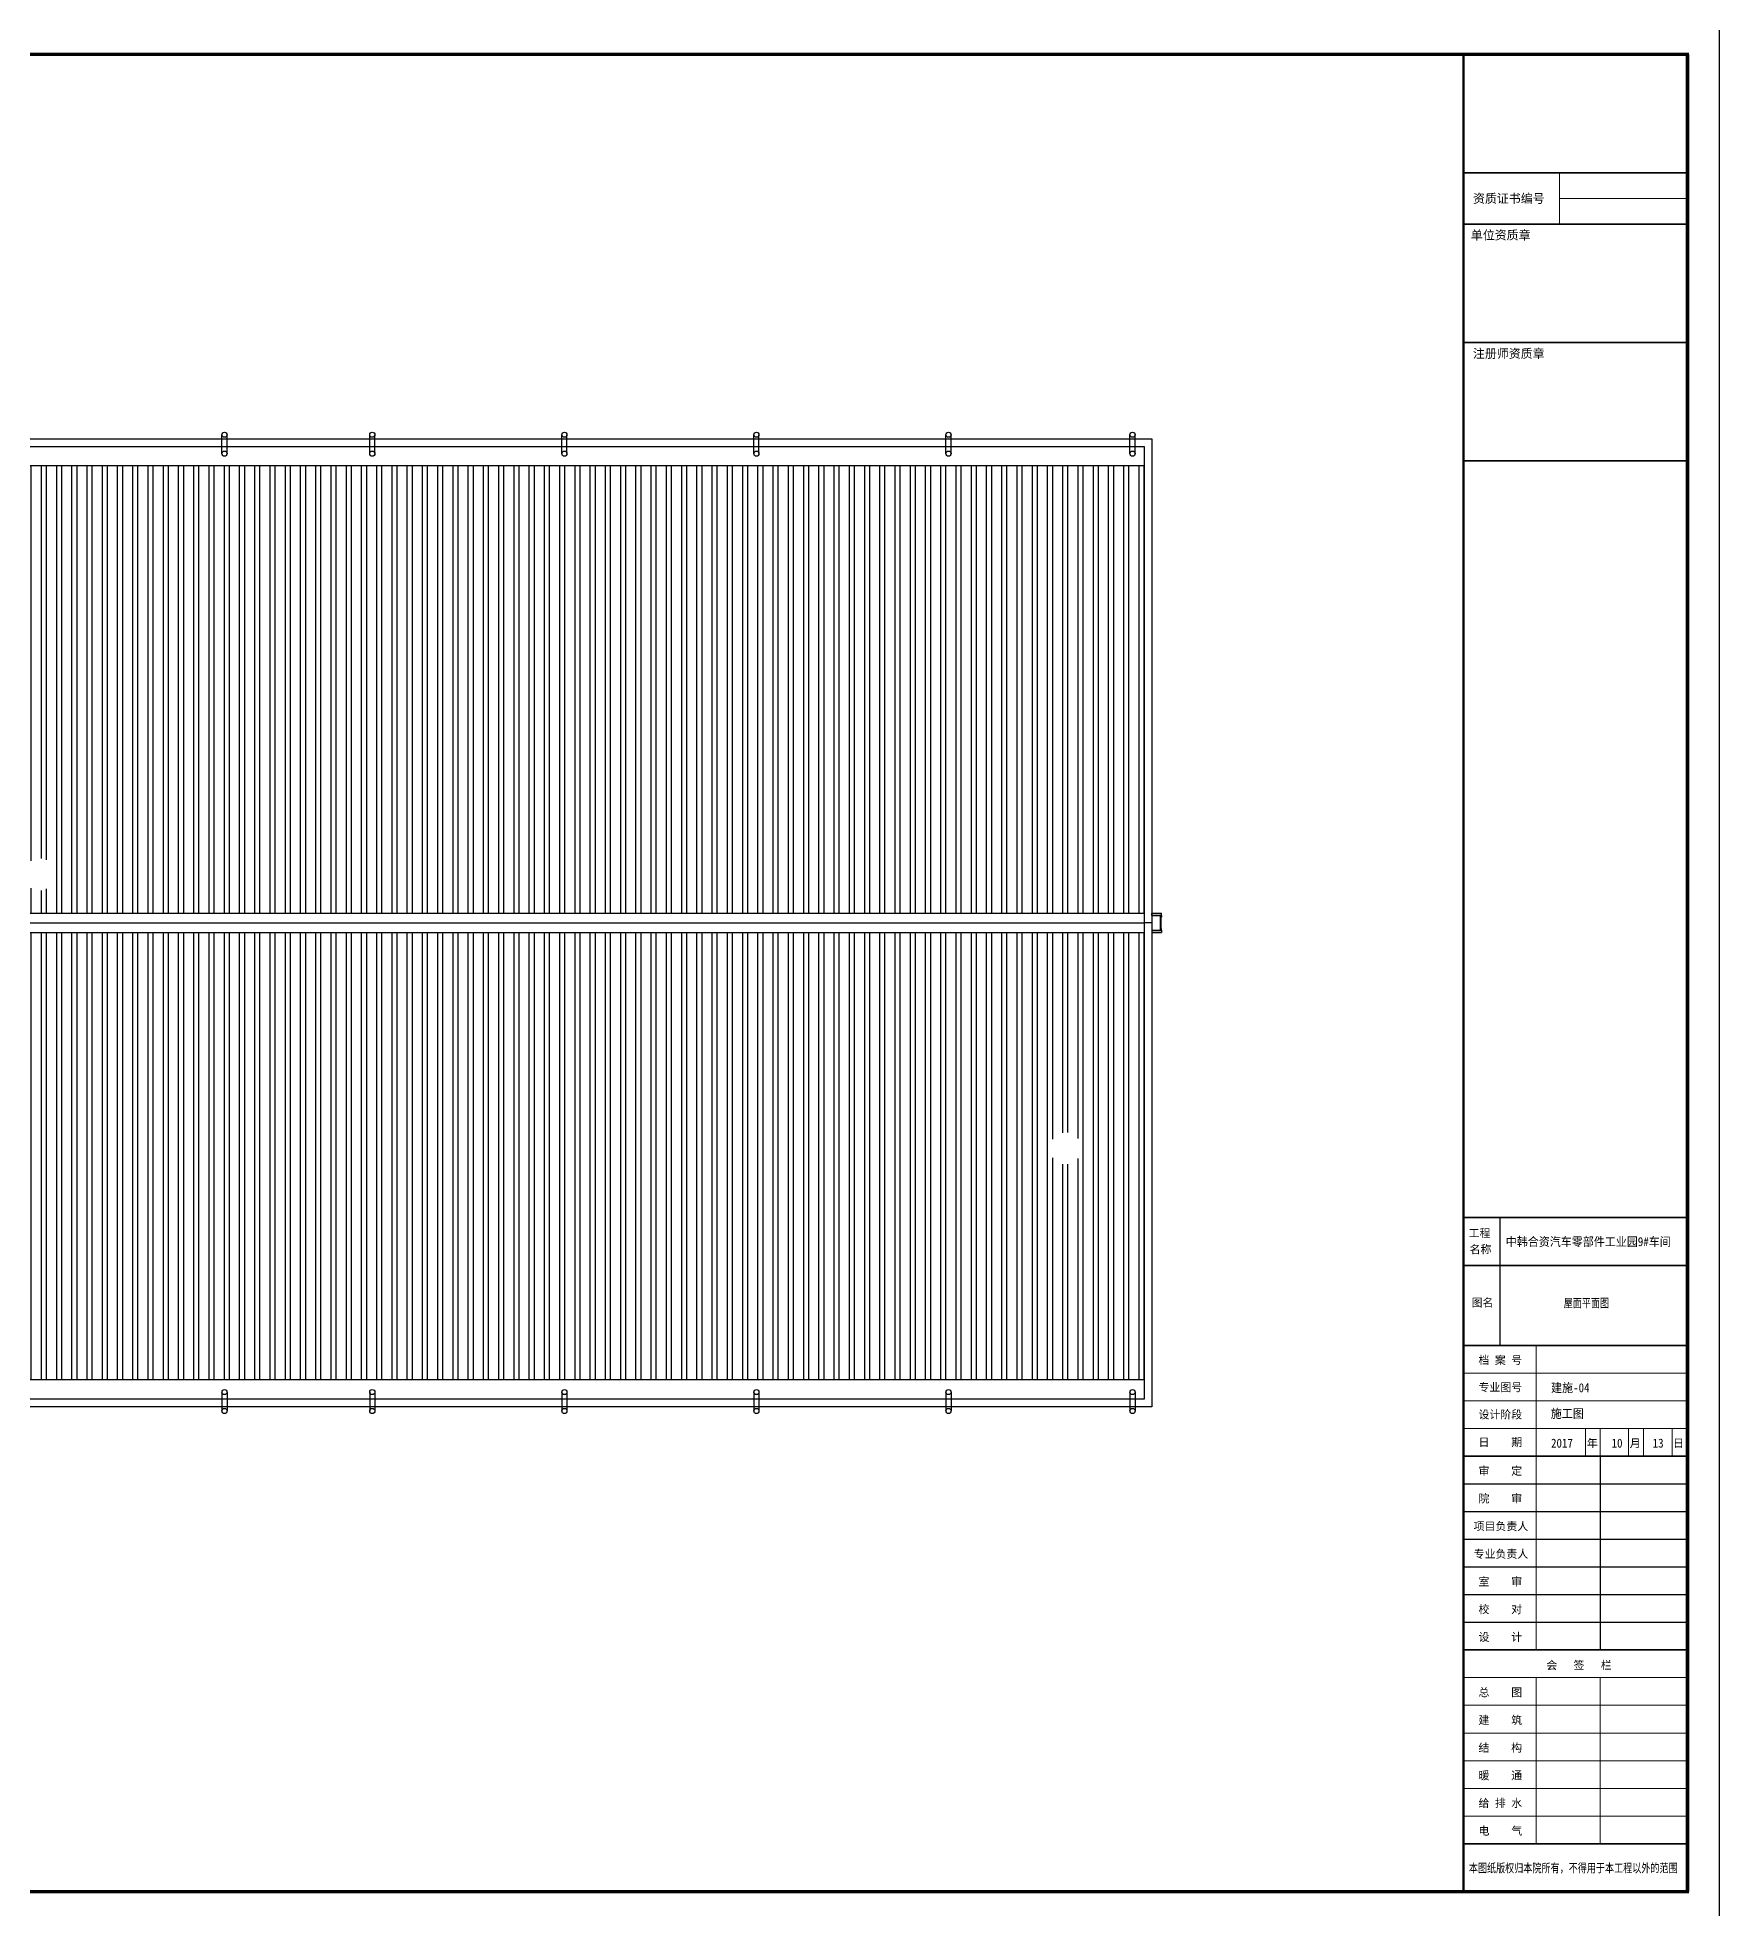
# Model space of a CAD drawing. Extents: x 3335981 to 3441081, y -1359715 to -1003315.
# Drawn here: x 3388531 to 3441081, y -1299845 to -1241385 of the extents above; entities that cross this region are included whole.
import ezdxf
from ezdxf.lldxf.tags import DXFTag

# ---------------------------------------------------------------- set-up
doc = ezdxf.new("R2010")
doc.units = 0
doc.header["$LTSCALE"] = 1000
doc.header["$MEASUREMENT"] = 0
doc.layers.get('0').update_dxf_attribs({"color": 2})
for name, color, linetype in [('10', 2, 'Continuous'), ('PUB_DIM', 3, 'Continuous'), ('PUB_TITLE', 4, 'Continuous')]:
    doc.layers.add(name, color=color, linetype=linetype)
doc.layers.add('图签', color=130, linetype='Continuous', lineweight=20)
doc.styles.add('图签字', font='SimSun.ttf', dxfattribs={"height": 250})
tags = doc.linetypes.add('DASH', pattern=[0.35, 0.25, -0.1]).pattern_tags.tags
tags[6:7] = [DXFTag(74, 4), DXFTag(75, 0), DXFTag(340, '0'), DXFTag(46, 1.0), DXFTag(50, 0.0), DXFTag(44, 0.0), DXFTag(45, 0.0)]
tags[4:5] = [DXFTag(74, 4), DXFTag(75, 0), DXFTag(340, '0'), DXFTag(46, 1.0), DXFTag(50, 0.0), DXFTag(44, 0.0), DXFTag(45, 0.0)]

# ---------------------------------------------------------------- blocks, each defined once
blk = doc.blocks.new('tq')
at = {"color": 4}
for p, q in [((3435159, -1158678), (3435159, -1162678)), ((3438297, -1166138), (3438297, -1172193)), ((3434022, -1167003), (3441022, -1167003)), ((3434022, -1167868), (3441022, -1167868)), ((3434022, -1168733), (3441022, -1168733)), ((3434022, -1169598), (3441022, -1169598)), ((3434022, -1170463), (3441022, -1170463)), ((3434022, -1171328), (3441022, -1171328))]:
    blk.add_line(p, q, dxfattribs=at)
at = {"color": 4, "const_width": 50}
blk.add_lwpolyline([(3441022, -1131344), (3434022, -1131344)], dxfattribs=at)
at = {"layer": '图签', "color": 4}
for p, q in [((3437020, -1126044), (3437020, -1127644)), ((3441022, -1126844), (3437020, -1126844)), ((3434022, -1163543), (3441022, -1163543)), ((3441022, -1164408), (3434022, -1164408)), ((3434022, -1165273), (3441022, -1165273)), ((3435791, -1165273), (3440546, -1165273)), ((3436291, -1166138), (3436291, -1165273)), ((3437831, -1165273), (3437831, -1166138)), ((3438297, -1165273), (3438297, -1166138)), ((3439176, -1165273), (3439176, -1166138)), ((3439642, -1165273), (3439642, -1166138)), ((3440546, -1165273), (3440546, -1166138)), ((3440546, -1165273), (3440546, -1166138)), ((3436291, -1172193), (3436291, -1166138)), ((3440546, -1166138), (3437949, -1166138)), ((3438297, -1166138), (3438297, -1172193)), ((3434022, -1172193), (3441022, -1172193)), ((3437949, -1172193), (3435791, -1172193)), ((3434022, -1173058), (3441022, -1173058)), ((3436291, -1178248), (3436291, -1173058)), ((3436291, -1173058), (3437949, -1173058)), ((3438297, -1173058), (3438297, -1178248)), ((3438297, -1173058), (3438297, -1178248)), ((3434022, -1173923), (3441022, -1173923)), ((3434022, -1174788), (3441022, -1174788)), ((3434022, -1175653), (3441022, -1175653)), ((3434022, -1176518), (3441022, -1176518)), ((3434022, -1177383), (3441022, -1177383)), ((3437949, -1178248), (3436291, -1178248))]:
    blk.add_line(p, q, dxfattribs=at)
at = {"layer": '图签'}
blk.add_line((3436291, -1166138), (3436291, -1162678), dxfattribs=at)
at = {"layer": '图签', "color": 4, "const_width": 80}
blk.add_lwpolyline([(3434022, -1122343), (3441022, -1122343), (3441022, -1179743), (3434022, -1179743), (3434022, -1122343)], close=True, dxfattribs=at)
at = {"layer": '图签', "color": 4}
for points, const_width in [([(3441022, -1179743), (3441022, -1122343)], 120), ([(3441022, -1126044), (3434022, -1126044)], 50), ([(3441022, -1127644), (3434022, -1127644)], 50), ([(3441022, -1135044), (3434022, -1135044)], 50), ([(3441022, -1158678), (3434022, -1158678)], 50), ([(3441022, -1160178), (3434022, -1160178)], 50), ([(3441022, -1162678), (3434022, -1162678)], 50), ([(3441022, -1166138), (3434022, -1166138)], 50), ([(3434022, -1172193), (3441022, -1172193)], 50), ([(3434022, -1172193), (3441022, -1172193)], 50), ([(3434022, -1178248), (3441022, -1178248)], 50)]:
    blk.add_lwpolyline(points, dxfattribs=dict(at, const_width=const_width))
at = {"linetype": 'Continuous', "style": '图签字'}
for s, height, p in [('资质证书编号', 273.4, (3434320, -1126984)), ('单位资质章', 273.4, (3434252, -1128128)), ('注册师资质章', 273.4, (3434318, -1131828)), ('工程', 250, (3434182, -1159295)), ('名称', 250, (3434214, -1159801)), ('图名', 250, (3434276, -1161467)), ('档 案 号', 250, (3434491, -1163264)), ('专业图号', 250, (3434491, -1164112)), ('设计阶段', 250, (3434491, -1164963)), ('日    期', 250, (3434491, -1165828)), ('年', 250, (3437877, -1165859)), ('月', 250, (3439217, -1165859)), ('日', 250, (3440567, -1165859)), ('审    定', 250, (3434491, -1166724)), ('院    审', 250, (3434491, -1167589)), ('项目负责人', 250, (3434340, -1168454)), ('专业负责人', 250, (3434340, -1169319)), ('室    审', 250, (3434491, -1170184)), ('校    对', 250, (3434491, -1171049)), ('设    计', 250, (3434491, -1171914)), ('会   签   栏', 250, (3436609, -1172795)), ('总    图', 250, (3434491, -1173644)), ('建    筑', 250, (3434491, -1174509)), ('结    构', 250, (3434491, -1175374)), ('暖    通', 250, (3434491, -1176239)), ('给 排 水', 250, (3434491, -1177104)), ('电    气', 250, (3434493, -1177969))]:
    blk.add_text(s, height=height, dxfattribs=at).set_placement(p)
at = {"color": 1, "linetype": 'Continuous', "style": '图签字', "width": 0.75}
blk.add_text('本图纸版权归本院所有，不得用于本工程以外的范围', height=270, dxfattribs=at).set_placement((3434190, -1179142))
at = {"layer": 'PUB_DIM', "linetype": 'ByBlock', "style": '图签字', "width": 0.9}
for s, p in [('中韩合资汽车零部件工业园9#车间', (3435343, -1159576)), ('施工图', (3436750, -1164945))]:
    blk.add_text(s, height=280, dxfattribs=at).set_placement(p)
at = {"layer": 'PUB_DIM', "color": 1, "linetype": 'ByBlock', "style": '图签字', "width": 0.9}
for s, p in [('2017', (3436756, -1165871)), ('10', (3438648, -1165871)), ('13', (3439932, -1165871))]:
    blk.add_text(s, height=280, dxfattribs=at).set_placement(p)
blk = doc.blocks.new('dvds')
for p, q in [((-40, 216), (-40, 664)), ((-20, 216), (-20, 664))]:
    blk.add_line(p, q)
at = {"layer": '10'}
for p, q in [((-300, 740), (0, 740)), ((-300, 670), (-300, 740)), ((-300, 670), (0, 670)), ((0, 670), (-50, 670)), ((-50, 670), (-50, 668)), ((-47, 664), (-16, 664)), ((-6, 654), (-6, 624)), ((0, 620), (-3, 620)), ((0, 670), (0, 740)), ((0, 670), (0, 620)), ((-300, 210), (0, 210)), ((-300, 210), (-300, 140)), ((-300, 140), (0, 140)), ((-50, 210), (-50, 213)), ((0, 210), (-50, 210)), ((-47, 216), (-16, 216)), ((-6, 226), (-6, 257)), ((0, 260), (-3, 260)), ((0, 210), (0, 260)), ((0, 210), (0, 140))]:
    blk.add_line(p, q, dxfattribs=at)
at = {"layer": '10', "linetype": 'DASH', "ltscale": 0.2}
for p, q in [((-300, 676), (0, 676)), ((-300, 204), (0, 204))]:
    blk.add_line(p, q, dxfattribs=at)
at = {"layer": '10'}
for centre, radius, start, end in [((-47, 668), 3.42, 181.39584, 268.60284), ((-16, 654), 10.3, 1.39779, 88.60221), ((-3, 624), 3.42, 181.39584, 268.60284), ((-47, 213), 3.42, 91.39716, 178.60416), ((-16, 226), 10.3, 271.39779, 358.60221), ((-3, 257), 3.42, 91.39716, 178.60416)]:
    blk.add_arc(centre, radius, start, end, dxfattribs=at)

msp = doc.modelspace()

# ---------------------------------------------------------------- hatches: boundary and pattern name
at = {"linetype": 'ByBlock', "ltscale": 0.01}
h = msp.add_hatch(dxfattribs=at)
h.set_pattern_fill('ANSI32', color=1, scale=100, angle=45, style=0)
h.set_pattern_definition([(90, (-101779.9, 0), (-476.25, 3e-14), []), (90, (-101621.15, 158.75), (-476.25, 3e-14), [])])
h.paths.add_polyline_path([(3423106, -1254769), (3351346, -1254769), (3351346, -1261149), (3351761, -1261149), (3353300, -1261149, -1), (3354300, -1261149, -1), (3353300, -1261149), (3351761, -1261149), (3351346, -1261149), (3351346, -1268749), (3386101, -1268749), (3386101, -1267536), (3388103, -1267536, -1), (3389103, -1267536, -1), (3388103, -1267536), (3386101, -1267536), (3386101, -1268749), (3423106, -1268749)])
h.paths.add_polyline_path([(3423106, -1269349), (3351346, -1269349), (3351346, -1283329), (3423106, -1283329), (3423106, -1276096), (3422691, -1276096), (3421153, -1276096, -1), (3420153, -1276096, -1), (3421153, -1276096), (3422691, -1276096), (3423106, -1276096)])
h.paths.add_polyline_path([(3371382, -1268724), (3371382, -1268138), (3370990, -1268138), (3370990, -1268724)], flags=24)
h.paths.add_polyline_path([(3409447, -1267941), (3410561, -1267941), (3410561, -1267429), (3409447, -1267429)], flags=24)
h.paths.add_polyline_path([(3372224, -1261674), (3372224, -1260853), (3371739, -1260853), (3371739, -1261674)], flags=24)
h.paths.add_polyline_path([(3402224, -1261674), (3402224, -1260853), (3401739, -1260853), (3401739, -1261674)], flags=24)
h.paths.add_polyline_path([(3386492, -1267537), (3388103, -1267537), (3388103, -1267113), (3386492, -1267113)], flags=24)
h.paths.add_polyline_path([(3351689, -1261149), (3353301, -1261149), (3353301, -1260725), (3351689, -1260725)], flags=24)
h.paths.add_polyline_path([(3371382, -1269960), (3371382, -1269374), (3370990, -1269374), (3370990, -1269960)], flags=24)
h.paths.add_polyline_path([(3372224, -1277170), (3372224, -1276349), (3371739, -1276349), (3371739, -1277170)], flags=24)
h.paths.add_polyline_path([(3402224, -1277170), (3402224, -1276349), (3401739, -1276349), (3401739, -1277170)], flags=24)
h.paths.add_polyline_path([(3421152, -1276097), (3422763, -1276097), (3422763, -1275673), (3421152, -1275673)], flags=25)

# ---------------------------------------------------------------- linework, layer by layer
at = {"linetype": 'DASH', "ltscale": 0.5}
for p, q in [((3394296, -1254389), (3394296, -1253799)), ((3394456, -1254389), (3394456, -1253799)), ((3398913, -1254389), (3398913, -1253799)), ((3399073, -1254389), (3399073, -1253799)), ((3404913, -1254389), (3404913, -1253799)), ((3405073, -1254389), (3405073, -1253799)), ((3410913, -1254389), (3410913, -1253799)), ((3411073, -1254389), (3411073, -1253799)), ((3416913, -1254389), (3416913, -1253799)), ((3417073, -1254389), (3417073, -1253799)), ((3422663, -1254389), (3422663, -1253799)), ((3422823, -1254389), (3422823, -1253799)), ((3394296, -1283709), (3394296, -1284299)), ((3394456, -1283709), (3394456, -1284299)), ((3398913, -1283709), (3398913, -1284299)), ((3399073, -1283709), (3399073, -1284299)), ((3404913, -1283709), (3404913, -1284299)), ((3405073, -1283709), (3405073, -1284299)), ((3410913, -1283709), (3410913, -1284299)), ((3411073, -1283709), (3411073, -1284299)), ((3416913, -1283709), (3416913, -1284299)), ((3417073, -1283709), (3417073, -1284299)), ((3422663, -1283709), (3422663, -1284299)), ((3422823, -1283709), (3422823, -1284299))]:
    msp.add_line(p, q, dxfattribs=at)
at = {"linetype": 'ByBlock', "ltscale": 0.01}
for p, q in [((3423106, -1254769), (3351346, -1254769)), ((3351346, -1268749), (3423106, -1268749)), ((3351346, -1269049), (3423106, -1269049)), ((3423346, -1269049), (3423106, -1269049)), ((3351346, -1269349), (3423106, -1269349)), ((3423106, -1283329), (3351346, -1283329))]:
    msp.add_line(p, q, dxfattribs=at)
for points in [[(3351106, -1253929), (3423346, -1253929), (3423346, -1284169), (3351106, -1284169)], [(3351346, -1254169), (3423106, -1254169), (3423106, -1283929), (3351346, -1283929)]]:
    msp.add_lwpolyline(points, close=True, dxfattribs=at)
for centre in [(3394376, -1253799), (3398993, -1253799), (3404993, -1253799), (3410993, -1253799), (3416993, -1253799), (3422743, -1253799), (3394376, -1254389), (3398993, -1254389), (3404993, -1254389), (3410993, -1254389), (3416993, -1254389), (3422743, -1254389), (3394376, -1283709), (3398993, -1283709), (3404993, -1283709), (3410993, -1283709), (3416993, -1283709), (3422743, -1283709), (3394376, -1284299), (3398993, -1284299), (3404993, -1284299), (3410993, -1284299), (3416993, -1284299), (3422743, -1284299)]:
    msp.add_circle(centre, 80, dxfattribs=at)
at = {"layer": 'PUB_TITLE', "linetype": 'ByBlock'}
msp.add_lwpolyline([(3335981, -1300315), (3441081, -1300315), (3441081, -1240915), (3335981, -1240915)], close=True, dxfattribs=at)
at = {"layer": 'PUB_TITLE', "linetype": 'ByBlock', "const_width": 100}
msp.add_lwpolyline([(3338481, -1299315), (3440081, -1299315), (3440081, -1241915), (3338481, -1241915)], close=True, dxfattribs=at)

# ---------------------------------------------------------------- block references
at = {"linetype": 'ByBlock'}
msp.add_blockref('tq', (-941, -119572), dxfattribs=at)
at = {"linetype": 'ByBlock', "xscale": -1, "rotation": 180}
msp.add_blockref('dvds', (3423646, -1268609), dxfattribs=at)

# ---------------------------------------------------------------- texts
at = {"color": 1, "linetype": 'Continuous', "style": '图签字', "width": 0.75}
msp.add_text('屋面平面图', height=270, dxfattribs=at).set_placement((3436211, -1281063))
at = {"layer": 'PUB_DIM', "color": 1, "linetype": 'ByBlock', "style": '图签字', "width": 0.9}
msp.add_text('建施-04', height=280, dxfattribs=at).set_placement((3435818, -1283712))

doc.saveas('drawing.dxf')
